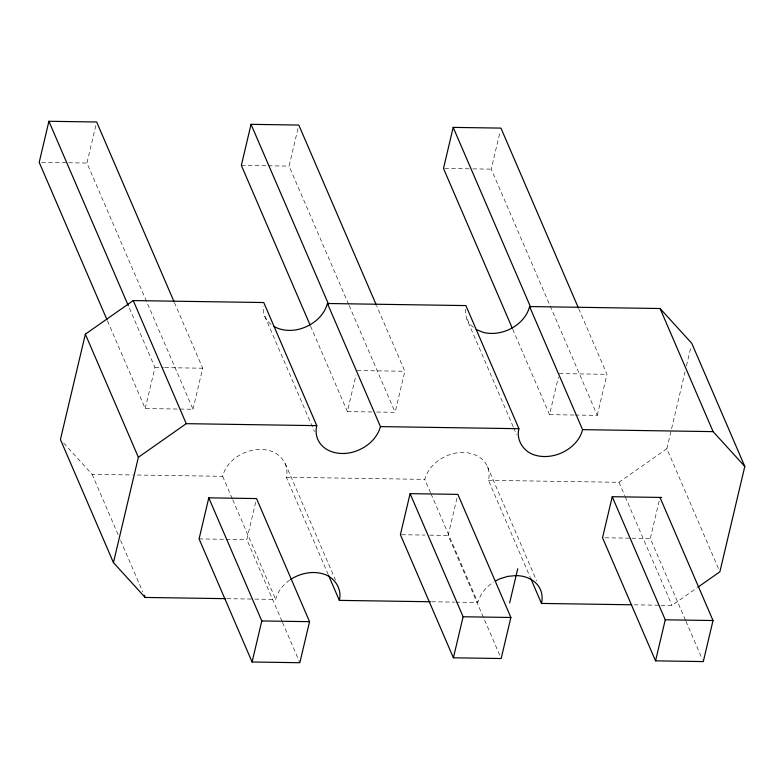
<?xml version="1.0" encoding="UTF-8"?>
<svg xmlns="http://www.w3.org/2000/svg" width="784" height="784" viewBox="0 0 784 784"><rect width="100%" height="100%" fill="white"/><g stroke="black" fill="none" stroke-linecap="round" stroke-linejoin="round"><path stroke-width="0.59" stroke-dasharray="3.92 2.94" d="M328.251 574.633L286.317 477.27C289.463 465.216 280.78 453.142 268.971 450.486A33.545 26.068 -23.3 0 0 222.646 476.309L133.603 474.967M465.608 309.141L465.304 312.689L466.931 319.333L513.197 426.77M107.467 320.852L145.236 408.542L192.982 409.258L86.946 163.052L96.109 124.352M145.236 408.542L154.948 367.49L128.801 306.779M192.982 409.258L202.693 368.215L174.616 303.006M348.645 304.388L289.09 166.11L297.969 128.576M282.015 621.31L246.823 539.608L255.702 502.083M371.861 411.963L347.381 411.59L355.975 375.232M376.761 412.041L395.126 412.315L404.838 371.263L376.751 306.064M575.231 415.03L597.271 415.363L491.235 169.158L500.114 131.624M499.712 655.169L448.144 535.423L457.582 495.547M574.006 415.02L549.515 414.648L558.394 377.114M597.271 415.363L606.983 374.321L578.896 309.112M718.428 568.439L666.861 448.693L685.059 371.743M686.461 365.824L690.939 346.881M685.471 620.164L650.289 538.471L660.001 497.419M430.573 492.793L424.791 479.367C428.544 465.686 441.206 456.268 454.642 453.289A33.545 26.068 -23.3 0 1 488.461 480.327L530.386 577.69M455.945 602.141L477.809 602.465C480.239 594.007 486.041 586.638 493.616 582.198M488.461 480.327L618.978 482.297L666.861 448.693M661.01 605.238L671.996 605.395L696.927 587.892M41.65 162.366L67.365 162.758M68.58 162.778L86.946 163.052M241.345 165.385L267.05 165.777M268.275 165.796L289.09 166.11M444.714 168.452L471.645 168.864M472.87 168.883L491.235 169.158M154.948 367.49L163.513 367.618M164.738 367.637L202.693 368.215M357.083 370.548L404.838 371.263M559.227 373.596L606.983 374.321M63.68 443.097L92.13 474.34L132.388 474.947M286.317 477.27L424.791 479.367M401.614 534.717L424.879 535.07M429.779 535.139L448.144 535.423M604.983 537.785L630.699 538.177M631.924 538.196L650.289 538.471M199.077 538.892L224.792 539.284M226.008 539.294L246.823 539.608M226.87 598.682L253.712 599.084M254.927 599.103L275.664 599.417A33.545 26.068 -23.3 0 1 289.57 580.209M431.651 601.769L454.73 602.122M634.178 604.827L659.795 605.219M473.428 327.3L470.645 325.076L466.931 319.333M685.951 621.291L702.337 659.334M618.978 482.297L624.76 495.723M625.24 496.84L671.996 605.395M512.726 329.202L549.515 414.648M513.677 427.888L516.568 434.601M487.432 466.578L536.589 580.728M431.053 493.91L477.809 602.465M349.135 305.515L395.126 412.315M310.582 326.154L347.381 411.59M264.786 316.285L314.423 431.553M285.288 463.52L335.415 579.915M222.646 476.309L232.289 498.693M232.77 499.81L275.664 599.417M282.495 622.427L299.841 662.715M92.13 474.34L118.639 535.893M120.569 540.372L142.737 591.851M271.078 324.429A33.545 26.068 -23.3 0 1 263.179 306.113"/><path stroke-width="1.18" d="M430.436 601.749L339.335 600.377C342.471 588.323 333.798 576.24 321.989 573.584A33.545 26.068 -23.3 0 0 290.452 579.601M274.067 326.477A33.545 26.068 -23.3 0 0 297.577 329.574C311.013 326.585 323.674 317.167 327.428 303.496L465.902 305.584L518.92 428.691C515.774 440.745 524.457 452.829 536.256 455.484A33.545 26.068 -23.3 0 0 582.581 429.652L713.097 431.621L744.8 466.431L719.879 571.791L697.927 587.196M174.126 301.879L96.657 122L48.912 121.285L39.2 162.337L106.987 319.725M327.428 303.496L380.436 426.604C376.692 440.275 364.031 449.693 350.595 452.682A33.545 26.068 -23.3 0 1 316.775 425.643L263.757 302.536L133.241 300.566L85.358 334.17L60.427 439.53L113.445 562.638L145.148 597.447L225.655 598.662M113.445 562.638L138.376 457.278L85.358 334.17M376.271 304.937L298.802 125.058L251.056 124.333L241.345 165.385L310.092 325.027M208.789 497.84L199.077 538.892L252.095 662L299.841 662.715L309.553 621.663L256.535 498.565L208.789 497.84L261.807 620.948L252.095 662M578.416 307.985L500.947 128.106L453.191 127.39L443.489 168.442L512.236 328.084M410.101 493.646L400.399 534.698L453.407 657.805L501.162 658.521L510.874 617.478L457.856 494.371L410.101 493.646L463.119 616.753L453.407 657.805M509.639 602.945L517.734 568.743M661.667 497.448L612.245 496.703L602.533 537.746L655.551 660.853L703.307 661.578L713.019 620.526L660.001 497.419M655.551 660.853L665.263 619.801L612.245 496.703M138.376 457.278L186.259 423.664L316.775 425.643M495.517 581.13L499.33 579.004L507.66 576.387L516.117 575.583A33.545 26.068 -23.3 0 1 541.479 603.425L631.737 604.787M476.211 329.525L483.238 332.377A33.545 26.068 -23.3 0 0 529.563 306.544L660.079 308.524L691.782 343.323L744.8 466.431M380.436 426.604L518.92 428.691M463.119 616.753L510.874 617.478M665.263 619.801L713.019 620.526M261.807 620.948L309.553 621.663M660.079 308.524L713.097 431.621M453.191 127.39L530.66 307.269M529.563 306.544L582.581 429.652M530.876 578.808L541.479 603.425M251.056 124.333L328.525 304.212M328.731 575.76L339.335 600.377M133.241 300.566L186.259 423.664M48.912 121.285L128.311 305.662M144.187 595.203L145.148 597.447"/></g></svg>
